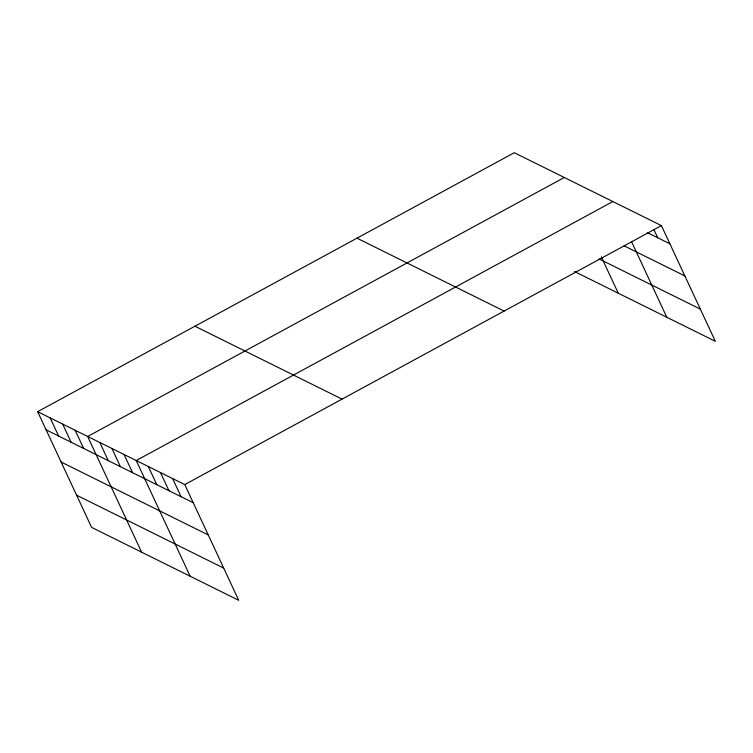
<?xml version="1.0" encoding="UTF-8"?>
<svg xmlns="http://www.w3.org/2000/svg" width="753" height="753" viewBox="0 0 753 753"><rect width="100%" height="100%" fill="white"/><g stroke="black" fill="none" stroke-linecap="round" stroke-linejoin="round"><path stroke-width="1.13" d="M37.65 411.684L184.767 484.584L238.72 600.292L91.602 527.392L37.65 411.684L514.28 152.708L661.398 225.608L715.35 341.316L574.492 271.513M564.298 177.492L87.668 436.476L141.62 552.184M612.848 201.55L136.218 460.535L190.17 576.243M184.767 484.584L661.398 225.608M647.608 232.733L669.859 243.756M624.19 245.883L684.872 275.956M599.077 258.938L700.337 309.116M356.988 238.164L504.105 311.074M194.942 326.218L342.05 399.128M46.112 429.841L193.229 502.74M61.125 462.031L208.242 534.931M76.59 495.201L223.707 568.101M653.962 229.674L657.727 237.741M631.485 241.506L666.8 317.258M601.308 256.858L618.251 293.199M172.625 478.579L181.097 496.726M160.493 472.564L168.954 490.711M148.35 466.549L156.822 484.697M124.076 454.52L132.547 472.668M111.943 448.506L120.405 466.653M99.81 442.491L108.272 460.638M75.168 430.274L83.63 448.43M62.659 424.08L71.121 442.237M50.159 417.887L58.621 436.043"/></g></svg>
